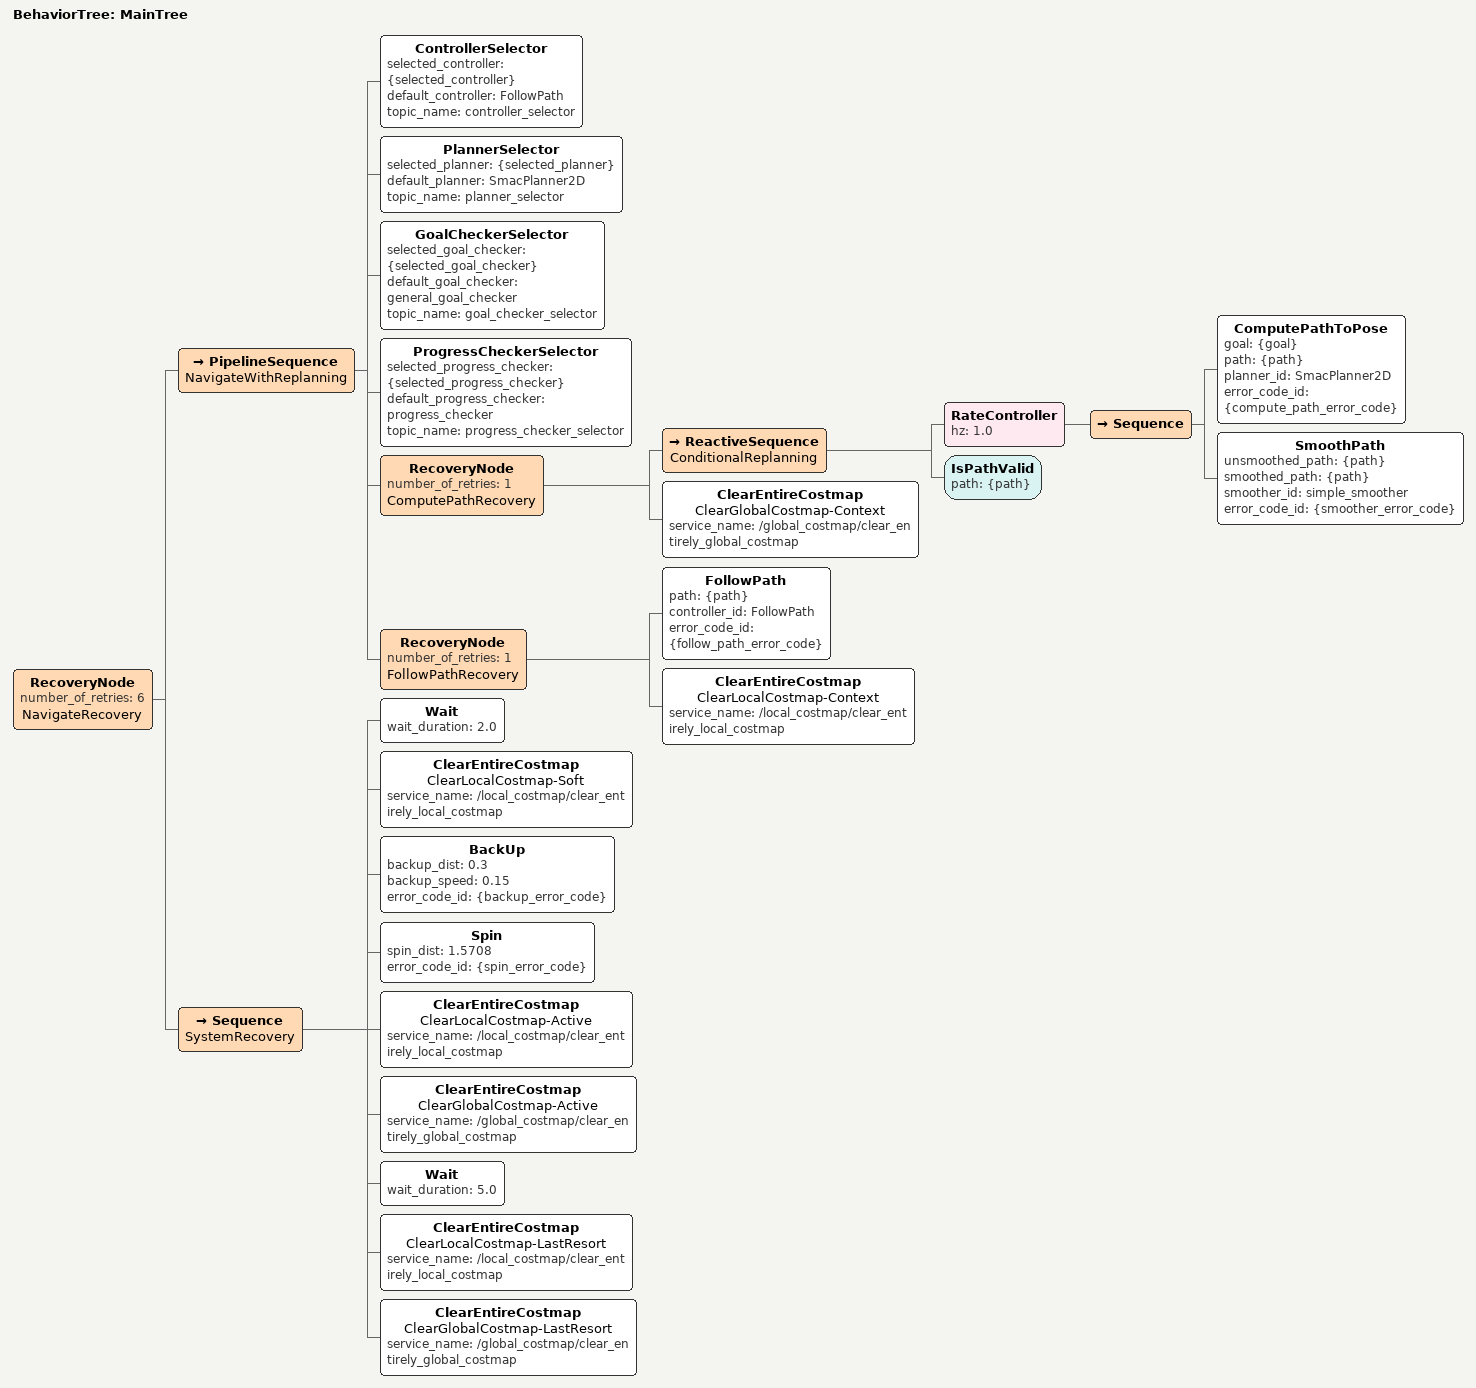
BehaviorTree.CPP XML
<root main_tree_to_execute="MainTree">
  <BehaviorTree ID="MainTree">
    <RecoveryNode number_of_retries="6" name="NavigateRecovery">

      <PipelineSequence name="NavigateWithReplanning">

        <ControllerSelector selected_controller="{selected_controller}"
                            default_controller="FollowPath"
                            topic_name="controller_selector"/>
        <PlannerSelector selected_planner="{selected_planner}"
                         default_planner="SmacPlanner2D"
                         topic_name="planner_selector"/>
        <GoalCheckerSelector selected_goal_checker="{selected_goal_checker}"
                             default_goal_checker="general_goal_checker"
                             topic_name="goal_checker_selector"/>
        <ProgressCheckerSelector selected_progress_checker="{selected_progress_checker}"
                                 default_progress_checker="progress_checker"
                                 topic_name="progress_checker_selector"/>

        <!-- Replan at 1Hz; clear global costmap if compute fails -->
        <RecoveryNode number_of_retries="1" name="ComputePathRecovery">
          <ReactiveSequence name="ConditionalReplanning">
            <RateController hz="1.0">
              <Sequence>
                <ComputePathToPose goal="{goal}"
                                   path="{path}"
                                   planner_id="SmacPlanner2D"
                                   error_code_id="{compute_path_error_code}"/>
                <SmoothPath unsmoothed_path="{path}"
                            smoothed_path="{path}"
                            smoother_id="simple_smoother"
                            error_code_id="{smoother_error_code}"/>
              </Sequence>
            </RateController>
            <IsPathValid path="{path}"/>
          </ReactiveSequence>
          <ClearEntireCostmap name="ClearGlobalCostmap-Context"
                              service_name="/global_costmap/clear_entirely_global_costmap"/>
        </RecoveryNode>

        <!-- Follow path; clear local costmap if follow fails -->
        <RecoveryNode number_of_retries="1" name="FollowPathRecovery">
          <FollowPath path="{path}"
                      controller_id="FollowPath"
                      error_code_id="{follow_path_error_code}"/>
          <ClearEntireCostmap name="ClearLocalCostmap-Context"
                              service_name="/local_costmap/clear_entirely_local_costmap"/>
        </RecoveryNode>

      </PipelineSequence>

      <!-- Progressive system recovery: soft → active → last resort -->
      <Sequence name="SystemRecovery">

        <!-- SoftRecovery: wait for dynamic obstacle to pass -->
        <Wait wait_duration="2.0"/>
        <ClearEntireCostmap name="ClearLocalCostmap-Soft"
                            service_name="/local_costmap/clear_entirely_local_costmap"/>

        <!-- ActiveRecovery: physically unstick robot
             VALIDATE: verify Tracer+chair has space for 90deg spin in 120cm corridors
             If not: replace Spin with second BackUp -->
        <BackUp backup_dist="0.3"
                backup_speed="0.15"
                error_code_id="{backup_error_code}"/>
        <Spin spin_dist="1.5708"
              error_code_id="{spin_error_code}"/>
        <ClearEntireCostmap name="ClearLocalCostmap-Active"
                            service_name="/local_costmap/clear_entirely_local_costmap"/>
        <ClearEntireCostmap name="ClearGlobalCostmap-Active"
                            service_name="/global_costmap/clear_entirely_global_costmap"/>

        <!-- LastResort: wait for slow dynamic obstacle -->
        <Wait wait_duration="5.0"/>
        <ClearEntireCostmap name="ClearLocalCostmap-LastResort"
                            service_name="/local_costmap/clear_entirely_local_costmap"/>
        <ClearEntireCostmap name="ClearGlobalCostmap-LastResort"
                            service_name="/global_costmap/clear_entirely_global_costmap"/>

      </Sequence>

    </RecoveryNode>
  </BehaviorTree>
</root>
